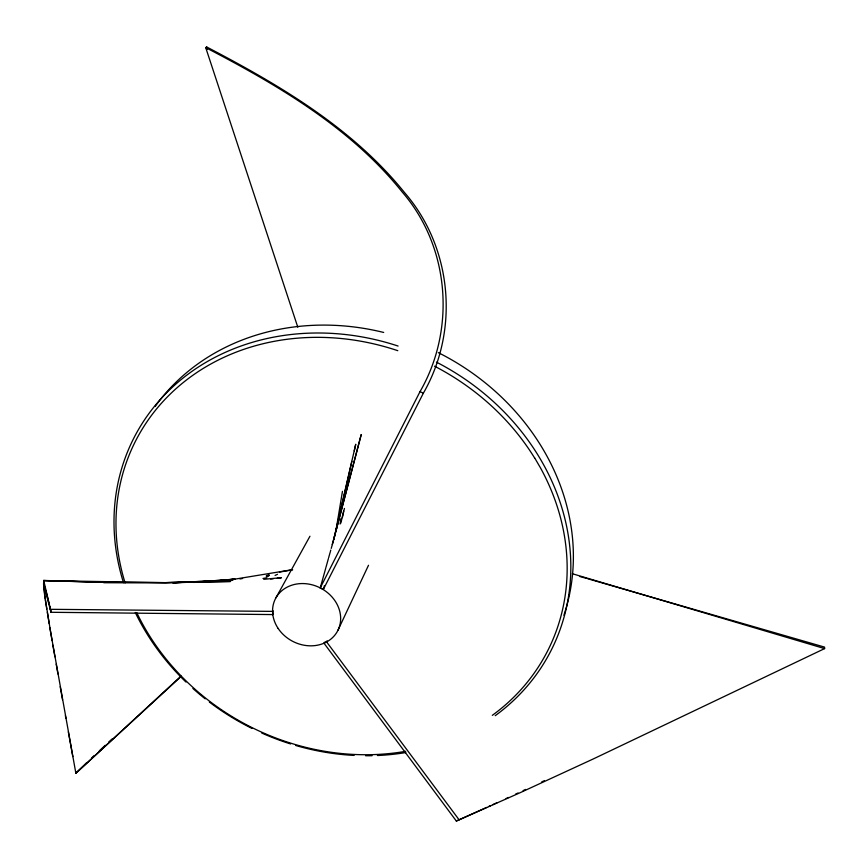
<?xml version="1.0" encoding="UTF-8"?>
<svg xmlns="http://www.w3.org/2000/svg" width="868" height="868" viewBox="0 0 868 868"><rect width="100%" height="100%" fill="white"/><g stroke="black" fill="none" stroke-linecap="round" stroke-linejoin="round"><path stroke-width="1.3" d="M340.093 524.033L340.82 518.717M335.84 531.335L342.459 491.353M173.936 582.873L231.875 580.421L166.135 582.634L103.498 582.536L165.17 582.656L230.378 581.484L165.17 582.656L43.65 580.573L102.749 582.363L43.704 580.453L43.932 583.578M342.361 517.621L344.433 508.453M335.916 531.357L351.844 461.418M354.252 450.861L355.75 444.264L333.8 539.223L334.256 537.574M340.896 523.003L343.598 511.187M333.8 539.223L361.24 434.51L332.292 544.551M325.739 568.16L320.238 587.907L323.384 589.318L323.883 587.495M324.133 586.584L324.382 585.672M325.977 567.281L328.397 558.591M328.636 557.733L330.068 552.612M330.307 551.755L330.773 550.062M331.24 548.381L331.945 545.864M332.173 545.028L333.562 540.048M334.712 535.936L334.939 535.122M338.021 630.146L368.509 565.274M323.384 589.318L423.324 393.247C459.671 330.187 452.271 247.315 404.314 192.305C352.256 127.737 279.181 84.836 206.66 46.959L205.705 47.588L297.811 327.225M320.238 587.907L420.047 391.576C456.069 329.178 449.7 246.968 402.329 192.153C350.737 127.737 277.879 85.183 205.705 47.588M486.59 807.479L456.34 821.041L324.024 643.253L324.567 642.19M324.024 643.253L327.171 640.877M275.959 597.781L309.952 536.24M45.114 598.367L43.508 583.611L51.028 612.287L272.802 614.577L273.387 613.839M272.802 614.577L273.084 610.66M108.608 742.173L111.994 739.015M99.332 750.809L105.223 745.319M91.791 757.84L94.297 755.496M86.789 762.495L75.863 773.258L50.615 632.002L44.659 595.307L43.639 583.643L46.818 594.471M181.087 676.031L75.863 773.258L179.676 677.789M266.693 576.428L269.069 575.191M456.34 821.041L520.247 792.658L593.582 758.806L824.6 648.602L824.557 647.105L587.625 578.717M541.675 781.938L544.453 780.625M523.068 790.639L525.639 789.435M515.581 794.122L518.044 792.983M506.077 798.527L508.409 797.453M492.807 804.636L497.104 802.672M488.63 806.546L490.702 805.602M275.08 575.419L277.521 574.312M266.335 576.276L268.852 575.289M266.509 576.504L269.069 575.658M266.378 575.582L269.004 574.974M263.004 578.468L266.986 577.741M239.948 578.956L242.584 578.5M279.453 572.088L292.624 569.799M292.473 569.679L236.617 578.858L225.897 579.954M270.621 579.021L273.29 578.739M277.293 578.305L281.286 577.882M214.982 581.148L235 579.13L193.683 582.276M263.807 579.325L281.199 577.665M193.586 582.439L233.416 579.64L172.613 582.862M272.487 611.387L50.485 609.314L43.704 580.453M579.857 576.515L586.334 578.348M572.348 573.726L824.6 648.602M420.047 391.576L423.324 393.247M326.628 641.94L459.042 819.728M534.731 457.989L540.449 467.819A231.116 202.363 27 0 1 552.319 640.92A232.223 203.329 27.1 0 1 526.54 683.149A229.575 200.985 26.9 0 1 505.903 704.49A232.212 203.34 27.1 0 1 492.308 715.351M206.66 46.959L207.474 49.422M47.089 595.578L49.248 604.584M49.584 606.048L51.028 612.287L50.485 609.314M68.333 731.854L72.814 756.57M62.529 699.706L60.207 686.696M65.393 715.633L65.881 718.313M57.95 673.991L56.192 664.085M52.883 645.141L54.923 656.826M52.102 640.627L49.888 627.705M49.205 623.647L47.328 612.352M46.774 608.913L45.32 599.723M155.144 406.484A231.485 203.383 27 0 1 383.689 332.455M438.318 352.647A231.485 203.383 27 0 1 563.907 615.228M436.463 362.14A234.1 205.065 27 0 1 495.216 715.688M405.801 752.556A234.1 205.065 27 0 1 377.396 755.518M372.101 755.692A234.1 205.065 27 0 1 365.623 755.746M354.111 755.42A234.1 205.065 27 0 1 295.76 745.504M290.617 743.952A234.1 205.065 27 0 1 261.691 733.004M251.991 728.436A234.1 205.065 27 0 1 209.318 702.028M205.206 698.838A234.1 205.065 27 0 1 192.891 688.476M186.002 682.074A234.1 205.065 27 0 1 135.278 612.482M123.484 582.667A234.1 205.065 27 0 1 177.463 382.679A234.1 205.065 27 0 1 398.097 346.05M397.794 350.683A231.094 202.342 27 0 0 201.311 369.627A232.168 203.264 27 0 0 161.86 402.763A229.619 201.061 27.1 0 0 143.632 426.839A232.223 203.329 27 0 0 123.267 472.018A231.083 202.331 27 0 0 125.09 582.895M534.655 458.044A231.094 202.342 27 0 0 461.917 382.517A232.19 203.253 27 0 0 434.542 366.188M136.764 612.689A231.083 202.331 27 0 0 162.056 653.854A232.244 203.394 27 0 0 198.468 692.263A229.51 200.877 27 0 0 224.118 711.554A232.277 203.427 27 0 0 271.619 736.379A231.083 202.32 27 0 0 405.681 751.319M278.129 628.421A35.013 30.054 27 0 0 337.012 632.034A35.013 30.054 27 0 0 304.701 583.621A35.013 30.054 27 0 0 278.129 628.421"/></g></svg>
